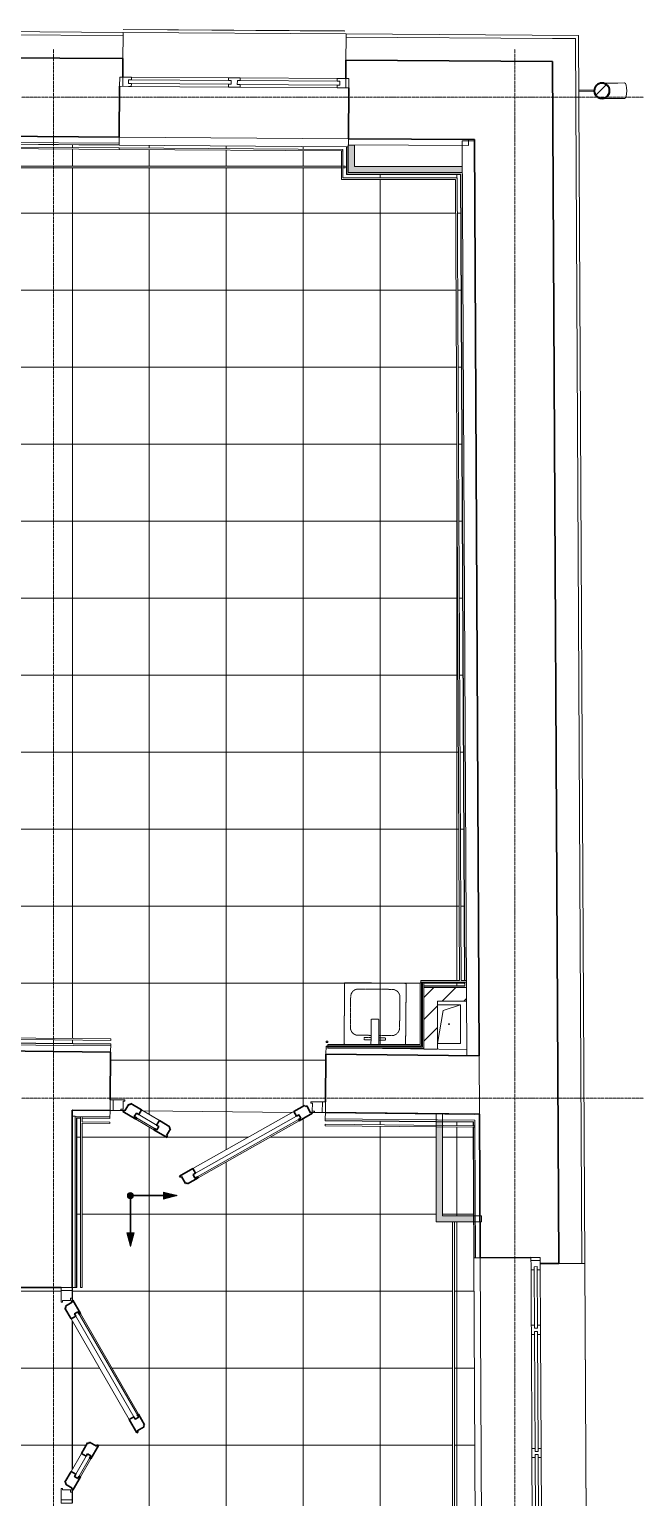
# Model space of a CAD drawing. Header units: millimetres. Extents: x -11798 to 72626, y -32713 to 44110.
# Drawn here: x -158 to 3784, y 33950 to 43485 of the extents above; entities that cross this region are included whole.
import ezdxf

# ---------------------------------------------------------------- set-up
doc = ezdxf.new("R2010")
doc.units = ezdxf.units.MM
doc.linetypes.add('200_ШТРИХ_ш1п0_6_', pattern=[1.6, 1, -0.6])
doc.linetypes.add('ADSK_Линия сетки', pattern=[25, 20, -2.5, 0, -2.5])
for name, color, linetype, lineweight in [('_ Окна', 7, 'Continuous', 9), ('Двери', 7, 'Continuous', 9), ('Обобщенные модели', 7, 'Continuous', 18), ('Окна', 7, 'Continuous', 9), ('Оси', 7, 'Continuous', 9), ('Перекрытие', 7, 'Continuous', 18), ('Перекрытие штриховка', 7, 'Continuous', 18), ('Сантехника', 7, 'Continuous', 18), ('Стены внутренние', 7, 'Continuous', 18), ('Стены наружные', 7, 'Continuous', 18), ('Стены несущие', 7, 'Continuous', 30), ('Стены отделка', 7, 'Continuous', 30), ('Стены штриховка', 7, 'Continuous', 9), ('Узлы', 7, 'Continuous', 18)]:
    doc.layers.add(name, color=color, linetype=linetype, lineweight=lineweight)
doc.layers.add('Линии', color=7, linetype='Continuous', lineweight=9, true_color=0x00a600)
pattern_1 = [(45, (0, 0), (-70.71068, 70.71068), [])]

# ---------------------------------------------------------------- blocks, each defined once
blk = doc.blocks.new('Дверь-Alumark_двупольная с глухим окном_S70 - 1400х2200 алюм ост Д30п-V5-План полов 3-го этажа')
at = {"layer": 'Двери'}
for p, q in [((268.3, 623.2), (-416.7, 227.7)), ((248.2, 622), (-405.6, 244.5)), ((-403.7, 205.2), (281.3, 600.7)), ((281.3, 600.7), (268.3, 623.2)), ((-370.6, 183.9), (283.2, 561.4)), ((505.6, 290.7), (518.6, 313.2)), ((653.7, 205.2), (505.6, 290.7)), ((518.6, 313.2), (666.7, 227.7)), ((655.6, 244.5), (538.7, 312)), ((-416.7, 227.7), (-403.7, 205.2)), ((503.7, 251.4), (620.6, 183.9)), ((666.7, 227.7), (653.7, 205.2)), ((-575, 190), (-575, 120)), ((-555, 190), (-575, 190)), ((-575, 120), (-555, 120)), ((-555, 120), (-555, 190)), ((-505, 190), (-555, 190)), ((-555, 190), (-555, 120)), ((-555, 120), (-480, 120)), ((-505, 181), (-505, 190)), ((-490, 181), (-505, 181)), ((-490, 129), (-490, 181)), ((-480, 129), (-490, 129)), ((-480, 120), (-480, 129)), ((740, 129), (730, 129)), ((730, 129), (730, 120)), ((730, 120), (805, 120)), ((755, 181), (740, 181)), ((740, 181), (740, 129)), ((755, 190), (755, 181)), ((805, 190), (755, 190)), ((825, 190), (805, 190)), ((805, 190), (805, 120)), ((805, 120), (805, 190)), ((805, 120), (825, 120)), ((825, 120), (825, 190))]:
    blk.add_line(p, q, dxfattribs=at)
at = {"layer": 'Двери', "lineweight": 30}
for p, q in [((317.5, 662), (248.2, 622)), ((252.7, 614.2), (248.2, 622)), ((268.3, 623.2), (252.7, 614.2)), ((265.7, 591.7), (281.3, 600.7)), ((283.2, 561.4), (265.7, 591.7)), ((281.3, 600.7), (268.3, 623.2)), ((283.2, 561.4), (369.8, 611.4)), ((322, 654.2), (317.5, 662)), ((330.7, 659.2), (322, 654.2)), ((356.7, 614.2), (330.7, 659.2)), ((365.3, 619.2), (356.7, 614.2)), ((369.8, 611.4), (365.3, 619.2)), ((456.2, 349.2), (430.2, 304.2)), ((430.2, 304.2), (438.9, 299.2)), ((438.9, 299.2), (434.4, 291.4)), ((434.4, 291.4), (503.7, 251.4)), ((452.1, 362), (447.6, 354.2)), ((447.6, 354.2), (456.2, 349.2)), ((538.7, 312), (452.1, 362)), ((505.6, 290.7), (518.6, 313.2)), ((521.2, 281.7), (505.6, 290.7)), ((518.6, 313.2), (534.2, 304.2)), ((534.2, 304.2), (538.7, 312)), ((-405.6, 244.5), (-492.2, 194.5)), ((-492.2, 194.5), (-487.7, 186.7)), ((-487.7, 186.7), (-479, 191.7)), ((-479, 191.7), (-453, 146.7)), ((-416.7, 227.7), (-401.1, 236.7)), ((-403.7, 205.2), (-416.7, 227.7)), ((-401.1, 236.7), (-405.6, 244.5)), ((-388.1, 214.2), (-403.7, 205.2)), ((-370.6, 183.9), (-388.1, 214.2)), ((503.7, 251.4), (521.2, 281.7)), ((620.6, 183.9), (638.1, 214.2)), ((638.1, 214.2), (653.7, 205.2)), ((651.1, 236.7), (655.6, 244.5)), ((666.7, 227.7), (651.1, 236.7)), ((653.7, 205.2), (666.7, 227.7)), ((742.2, 194.5), (655.6, 244.5)), ((703, 146.7), (729, 191.7)), ((729, 191.7), (737.7, 186.7)), ((737.7, 186.7), (742.2, 194.5)), ((-453, 146.7), (-444.4, 151.7)), ((-444.4, 151.7), (-439.9, 143.9)), ((-439.9, 143.9), (-370.6, 183.9)), ((620.6, 183.9), (689.9, 143.9)), ((689.9, 143.9), (694.4, 151.7)), ((694.4, 151.7), (703, 146.7))]:
    blk.add_line(p, q, dxfattribs=at)
blk = doc.blocks.new('Дверь-Alumark_двупольная с глухим окном_S70 - 1400х2200 алюм ост Д30п-6129806-План полов 3-го этажа')
at = {"layer": 'Двери'}
for p, q in [((268.3, 623.2), (-416.7, 227.7)), ((248.2, 622), (-405.6, 244.5)), ((-403.7, 205.2), (281.3, 600.7)), ((281.3, 600.7), (268.3, 623.2)), ((-370.6, 183.9), (283.2, 561.4)), ((505.6, 290.7), (518.6, 313.2)), ((653.7, 205.2), (505.6, 290.7)), ((518.6, 313.2), (666.7, 227.7)), ((655.6, 244.5), (538.7, 312)), ((-416.7, 227.7), (-403.7, 205.2)), ((503.7, 251.4), (620.6, 183.9)), ((666.7, 227.7), (653.7, 205.2)), ((-575, 190), (-575, 120)), ((-555, 190), (-575, 190)), ((-575, 120), (-555, 120)), ((-555, 120), (-555, 190)), ((-505, 190), (-555, 190)), ((-555, 190), (-555, 120)), ((-555, 120), (-480, 120)), ((-505, 181), (-505, 190)), ((-490, 181), (-505, 181)), ((-490, 129), (-490, 181)), ((-480, 129), (-490, 129)), ((-480, 120), (-480, 129)), ((740, 129), (730, 129)), ((730, 129), (730, 120)), ((730, 120), (805, 120)), ((755, 181), (740, 181)), ((740, 181), (740, 129)), ((755, 190), (755, 181)), ((805, 190), (755, 190)), ((825, 190), (805, 190)), ((805, 190), (805, 120)), ((805, 120), (805, 190)), ((805, 120), (825, 120)), ((825, 120), (825, 190))]:
    blk.add_line(p, q, dxfattribs=at)
at = {"layer": 'Двери', "lineweight": 30}
for p, q in [((317.5, 662), (248.2, 622)), ((252.7, 614.2), (248.2, 622)), ((268.3, 623.2), (252.7, 614.2)), ((265.7, 591.7), (281.3, 600.7)), ((283.2, 561.4), (265.7, 591.7)), ((281.3, 600.7), (268.3, 623.2)), ((283.2, 561.4), (369.8, 611.4)), ((322, 654.2), (317.5, 662)), ((330.7, 659.2), (322, 654.2)), ((356.7, 614.2), (330.7, 659.2)), ((365.3, 619.2), (356.7, 614.2)), ((369.8, 611.4), (365.3, 619.2)), ((456.2, 349.2), (430.2, 304.2)), ((430.2, 304.2), (438.9, 299.2)), ((438.9, 299.2), (434.4, 291.4)), ((434.4, 291.4), (503.7, 251.4)), ((452.1, 362), (447.6, 354.2)), ((447.6, 354.2), (456.2, 349.2)), ((538.7, 312), (452.1, 362)), ((505.6, 290.7), (518.6, 313.2)), ((521.2, 281.7), (505.6, 290.7)), ((518.6, 313.2), (534.2, 304.2)), ((534.2, 304.2), (538.7, 312)), ((-405.6, 244.5), (-492.2, 194.5)), ((-492.2, 194.5), (-487.7, 186.7)), ((-487.7, 186.7), (-479, 191.7)), ((-479, 191.7), (-453, 146.7)), ((-416.7, 227.7), (-401.1, 236.7)), ((-403.7, 205.2), (-416.7, 227.7)), ((-401.1, 236.7), (-405.6, 244.5)), ((-388.1, 214.2), (-403.7, 205.2)), ((-370.6, 183.9), (-388.1, 214.2)), ((503.7, 251.4), (521.2, 281.7)), ((620.6, 183.9), (638.1, 214.2)), ((638.1, 214.2), (653.7, 205.2)), ((651.1, 236.7), (655.6, 244.5)), ((666.7, 227.7), (651.1, 236.7)), ((653.7, 205.2), (666.7, 227.7)), ((742.2, 194.5), (655.6, 244.5)), ((703, 146.7), (729, 191.7)), ((729, 191.7), (737.7, 186.7)), ((737.7, 186.7), (742.2, 194.5)), ((-453, 146.7), (-444.4, 151.7)), ((-444.4, 151.7), (-439.9, 143.9)), ((-439.9, 143.9), (-370.6, 183.9)), ((620.6, 183.9), (689.9, 143.9)), ((689.9, 143.9), (694.4, 151.7)), ((694.4, 151.7), (703, 146.7))]:
    blk.add_line(p, q, dxfattribs=at)
blk = doc.blocks.new('Водосток - Тип 1 _карниз больше 490мм_-5145492-План полов 3-го этажа')
at = {"layer": 'Обобщенные модели', "lineweight": 9}
h = blk.add_hatch(dxfattribs=at)
h.set_pattern_fill('FP_12', color=256, style=0, pattern_type=2)
h.set_pattern_definition([(134.709, (43192.47, -3623.99), (-106.60335, -105.52595), [])])
h.paths.add_polyline_path([(173.7, 148.9), (173.7, 171.1), (164.1, 191.2), (146.7, 205), (125, 210), (103.3, 205), (85.9, 191.1), (76.3, 171.1), (76.3, 148.9), (86.9, 128), (103.3, 115), (125.7, 110.2), (146.7, 115), (164.1, 128.8)])
at = {"layer": 'Обобщенные модели'}
for p, q in [((75, 306.2), (75, 263.6)), ((175, 263.6), (175, 306.2)), ((120, 109.1), (120, 10)), ((130, 10), (130, 109.1))]:
    blk.add_line(p, q, dxfattribs=at)
at = {"layer": 'Обобщенные модели', "flags": 128}
for points in [[(75, 173), (75, 174.3), (75, 177), (75, 179.8), (75, 182.9), (75, 186.2), (75, 189.7), (75, 193.4), (75, 197.2), (75, 201.3), (75, 205.5), (75, 209.9), (75, 214.4), (75, 219.1), (75, 224), (75, 229), (75, 234.1), (75, 239.3), (75, 244.6), (75, 250.1), (75, 255.6), (75, 261.3), (75, 263.6)], [(175, 263.6), (175, 258), (175, 252.4), (175, 246.9), (175, 241.5), (175, 236.2), (175, 231.1), (175, 226), (175, 221.1), (175, 216.4), (175, 211.8), (175, 207.3), (175, 203), (175, 198.9), (175, 194.9), (175, 191.2), (175, 187.6), (175, 184.3), (175, 181.1), (175, 178.1), (175, 175.4), (175, 173)]]:
    blk.add_lwpolyline(points, dxfattribs=at)
at = {"layer": 'Обобщенные модели'}
for start, end in [(90, 270), (270, 90)]:
    blk.add_arc((125, 160), 52, start, end, dxfattribs=at)
at = {"layer": 'Обобщенные модели', "lineweight": 40}
for start, end in [(90, 270), (270, 90)]:
    blk.add_arc((125, 160), 50, start, end, dxfattribs=at)
at = {"layer": 'Обобщенные модели'}
for start_param, end_param in [(4.712389, 6.283185), (3.141593, 4.712389)]:
    blk.add_ellipse((125, 306.2), major_axis=(-50, 0), ratio=0.309017, start_param=start_param, end_param=end_param, dxfattribs=at)
blk = doc.blocks.new('GM_Отверстие прямоугольное _в плите_ - Отверстие-1400775-План полов 3-го этажа')
at = {"layer": 'Обобщенные модели'}
for p, q in [((-75, 125), (75, 125)), ((75, 125), (-75, 125)), ((-37.5, 87.5), (75, 125)), ((75, 125), (75, -125)), ((75, -125), (75, 125)), ((-75, -125), (-37.5, 87.5)), ((75, -125), (-75, -125)), ((-75, -125), (75, -125))]:
    blk.add_line(p, q, dxfattribs=at)
for start, end in [(360, 180), (180, 360), (60, 165), (300, 360), (195, 270)]:
    blk.add_arc((0, 0), 2.5, start, end, dxfattribs=at)
blk = doc.blocks.new('окно трехпол с фрамугой - 1700-2320_h_ _нов_-2116361-План полов 3-го этажа')
at = {"layer": '_ Окна', "lineweight": 18}
for p, q in [((-790, 135), (-870, 135)), ((-870, 135), (-870, 75)), ((-810, 95), (-810, 115)), ((-810, 115), (-790, 115)), ((-790, 115), (-790, 135)), ((-370, 135), (-430, 135)), ((-430, 135), (-430, 115)), ((-430, 115), (-410, 115)), ((-410, 115), (-410, 95)), ((-390, 95), (-390, 115)), ((-390, 115), (-370, 115)), ((-370, 115), (-370, 135)), ((430, 135), (370, 135)), ((370, 135), (370, 115)), ((370, 115), (390, 115)), ((390, 115), (390, 95)), ((410, 95), (410, 115)), ((410, 115), (430, 115)), ((430, 115), (430, 135)), ((790, 135), (790, 115)), ((870, 135), (790, 135)), ((790, 115), (810, 115)), ((810, 115), (810, 95)), ((870, 75), (870, 135)), ((-870, 75), (-810, 75)), ((-810, 95), (-790, 95)), ((-790, 75), (-810, 75)), ((-790, 95), (-790, 75)), ((-430, 95), (-430, 75)), ((-410, 95), (-430, 95)), ((-410, 75), (-430, 75)), ((-410, 75), (-390, 75)), ((-390, 95), (-370, 95)), ((-370, 75), (-390, 75)), ((-370, 95), (-370, 75)), ((370, 95), (370, 75)), ((390, 95), (370, 95)), ((390, 75), (370, 75)), ((390, 75), (410, 75)), ((410, 95), (430, 95)), ((430, 75), (410, 75)), ((430, 95), (430, 75)), ((790, 95), (790, 75)), ((810, 95), (790, 95)), ((810, 75), (790, 75)), ((810, 75), (870, 75))]:
    blk.add_line(p, q, dxfattribs=at)
at = {"layer": '_ Окна'}
for p, q in [((-850, 75), (-850, 135)), ((-790, 115), (-430, 115)), ((-370, 115), (370, 115)), ((430, 115), (790, 115)), ((850, 75), (850, 135)), ((-810, 95), (-410, 95)), ((-390, 95), (390, 95)), ((410, 95), (810, 95))]:
    blk.add_line(p, q, dxfattribs=at)
at = {"layer": 'Окна'}
for p, q in [((-790, 135), (-430, 135)), ((-370, 135), (370, 135)), ((430, 135), (790, 135)), ((-430, 75), (-790, 75)), ((370, 75), (-370, 75)), ((790, 75), (430, 75))]:
    blk.add_line(p, q, dxfattribs=at)
blk = doc.blocks.new('окна_rehau_двупольное_2_фрамуги - 1490х2400 и 2410 _нов_ ок8-V40-План полов 3-го этажа')
at = {"layer": '_ Окна', "lineweight": 18}
for p, q in [((-669, 135), (-745, 135)), ((-745, 135), (-745, 75)), ((-687, 93), (-687, 117)), ((-687, 117), (-669, 117)), ((-669, 117), (-669, 135)), ((38, 135), (-38, 135)), ((-38, 135), (-38, 117)), ((-38, 117), (-20, 117)), ((-20, 117), (-20, 93)), ((20, 93), (20, 117)), ((20, 117), (38, 117)), ((38, 117), (38, 135)), ((669, 135), (669, 117)), ((745, 135), (669, 135)), ((669, 117), (687, 117)), ((687, 117), (687, 93)), ((745, 75), (745, 135)), ((-745, 75), (-687, 75)), ((-687, 93), (-669, 93)), ((-669, 75), (-687, 75)), ((-669, 93), (-669, 75)), ((-38, 93), (-38, 75)), ((-20, 93), (-38, 93)), ((-20, 75), (-38, 75)), ((-20, 75), (20, 75)), ((20, 93), (38, 93)), ((38, 75), (20, 75)), ((38, 93), (38, 75)), ((669, 93), (669, 75)), ((687, 93), (669, 93)), ((687, 75), (669, 75)), ((687, 75), (745, 75))]:
    blk.add_line(p, q, dxfattribs=at)
at = {"layer": '_ Окна'}
for p, q in [((-725, 75), (-725, 135)), ((-669, 117), (-38, 117)), ((38, 117), (669, 117)), ((725, 75), (725, 135)), ((-687, 93), (-20, 93)), ((20, 93), (687, 93))]:
    blk.add_line(p, q, dxfattribs=at)
at = {"layer": 'Окна'}
for p, q in [((-669, 135), (-38, 135)), ((38, 135), (669, 135)), ((-38, 75), (-669, 75)), ((669, 75), (38, 75))]:
    blk.add_line(p, q, dxfattribs=at)
blk = doc.blocks.new('SND_2D_Раковина - 400х400-608087-План полов 3-го этажа')
at = {"layer": 'Сантехника', "linetype": '200_ШТРИХ_ш1п0_6_'}
for p, q in [((-200, 176.6), (-200, -220)), ((-200, -220), (-200, 176.6)), ((-110, 120), (-25, 120)), ((-70, 150), (-25, 150)), ((-70, 135), (-70, 150)), ((-25, 135), (-70, 135)), ((-25, 178.3), (-25, 15)), ((25, 15), (25, 178.8)), ((70, 150), (25, 150)), ((25, 135), (70, 135)), ((25, 120), (110, 120)), ((70, 135), (70, 150)), ((200, 180), (141.6, 180)), ((141.6, 180), (200, 180)), ((200, -220), (200, 180)), ((200, 180), (200, -220)), ((-160, -130), (-160, 70)), ((-25, 15), (25, 15)), ((160, 70), (160, -130)), ((110, -180), (-110, -180)), ((-200, -220), (200, -220)), ((200, -220), (-200, -220))]:
    blk.add_line(p, q, dxfattribs=at)
for centre, start, end in [((-110, 70), 90, 180), ((110, 70), 0, 90), ((-110, -130), 180, 270), ((110, -130), 270, 0)]:
    blk.add_arc(centre, 50, start, end, dxfattribs=at)

msp = doc.modelspace()

# ---------------------------------------------------------------- hatches: boundary and pattern name
at = {"layer": 'Перекрытие штриховка', "lineweight": 9, "true_color": 0x787878}
h = msp.add_hatch(dxfattribs=at)
h.set_pattern_fill('FP_43', color=8, style=0, pattern_type=2)
h.set_pattern_definition([(0, (122.2, 23790.47), (0, 500), []), (90, (122.2, 23790.47), (-500, 3e-14), [])])
h.paths.add_polyline_path([(2672.568, 37274.273), (2674.579, 37272.273), (2674.401, 37274.273)])
h.paths.add_polyline_path([(1696.92, 36450.753), (1696.92, 36459.752), (1682.01, 36459.902), (1682.01, 36511.904), (1672.529, 36511.999), (1672.618, 36520.998), (1767.614, 36520.052), (1771.221, 36882.034), (1782.652, 36881.92), (1782.981, 36893.285), (2382.765, 36893.285), (2382.765, 37293.285), (2407.765, 37293.285), (2408.513, 37274.273), (2672.568, 37274.273), (2672.401, 37297.273), (2387.765, 37297.273), (2387.765, 37307.273), (2639.4, 37307.273), (2612.903, 42510.38), (1870.708, 42510.38), (1870.708, 42585.628), (-2513.156, 42585.628), (-2513.156, 42510.38), (-4151.697, 42510.38), (-4151.697, 42585.628), (-6332.788, 42585.628), (-6332.788, 37579.64), (-4690.225, 37579.64), (-4690.225, 36979.419), (371.619, 36928.981), (370.772, 36918.989), (-4690.225, 36969.418), (-4690.225, 36946.417), (371.29, 36895.983), (367.683, 36534.001), (462.678, 36533.054), (462.589, 36524.055), (452.589, 36524.055), (452.071, 36472.157), (437.07, 36472.157), (437.072, 36463.307), (452.876, 36464.005), (454.314, 36466.425), (459.981, 36463.078), (464.491, 36464.005), (489.366, 36506.115), (497.976, 36501.029), (502.553, 36508.778), (581.975, 36461.862), (1551.927, 36452.197), (1632.268, 36497.521), (1636.69, 36489.682), (1645.952, 36493.616), (1670.95, 36451.012), (1675.227, 36451.719), (1679.659, 36454.219), (1681.528, 36450.906), (1684.081, 36450.881)])
h.paths.add_polyline_path([(2407.765, 36863.691), (2407.765, 36868.285), (1954.214, 36868.21), (2397.765, 36863.79)])
h.paths.add_polyline_path([(1782.881, 36904.919), (1771.45, 36905.033), (1771.549, 36915.032), (1782.981, 36914.918), (1782.882, 36905.033)])
h.paths.add_polyline_path([(-4723.225, 36946.746), (-4700.225, 36946.746), (-4700.225, 37569.64), (-6332.788, 37569.64), (-6332.788, 37546.64), (-4725.225, 37546.64), (-4724.901, 37544.64), (-4723.225, 37544.64), (-4723.225, 36951.227)])
h.paths.add_polyline_path([(-4723.225, 36944.746), (-4723.457, 36946.517), (-4725.225, 36944.766)])
h.paths.add_polyline_path([(2645.786, 42543.38), (2647.725, 42545.38), (2645.776, 42545.38)])
h.paths.add_polyline_path([(2649.4, 37307.273), (2672.401, 37307.273), (2645.776, 42543.38), (1905.708, 42543.38), (1905.708, 42545.38), (1903.708, 42545.38), (1903.708, 42723.314), (-2546.156, 42753.245), (-2546.156, 42597.628), (-2523.156, 42597.628), (-2523.156, 42735.09), (1880.708, 42705.468), (1880.708, 42597.628), (1895.837, 42597.628), (1895.837, 42585.628), (1880.708, 42585.628), (1880.708, 42520.38), (2622.903, 42520.38), (2647.776, 37626.813)])
h.paths.add_polyline_path([(-6365.788, 37546.64), (-6342.788, 37546.64), (-6342.788, 42585.628), (-6357.788, 42585.628), (-6357.788, 42597.628), (-6342.788, 42597.628), (-6342.788, 42753.161), (-6365.788, 42753.094), (-6365.788, 37569.64)])
h.paths.add_polyline_path([(-6367.788, 37544.64), (-6365.788, 37544.64), (-6365.788, 37546.64)])
h.paths.add_polyline_path([(-2548.156, 42520.38), (-2523.156, 42520.38), (-2523.156, 42585.628), (-2546.156, 42585.628), (-2546.156, 42545.38), (-2548.156, 42545.38), (-2548.156, 42543.38), (-4116.697, 42543.38), (-4116.697, 42545.38), (-4118.697, 42545.38), (-4118.697, 42585.628), (-4141.697, 42585.628), (-4141.697, 42520.38), (-2573.291, 42520.38)])
h.paths.add_polyline_path([(-66.43, 42597.628), (1870.708, 42597.628), (1870.708, 42695.535), (-2513.156, 42725.022), (-2513.156, 42597.628), (-1076.751, 42597.628)])
h.paths.add_polyline_path([(-6332.788, 42597.628), (-4151.697, 42597.628), (-4151.697, 42738.424), (-6332.788, 42753.094), (-6332.788, 42745.714)])
h.paths.add_polyline_path([(-4141.697, 42597.628), (-4118.697, 42597.628), (-4118.697, 42763.822), (-6365.788, 42778.937), (-6365.788, 42763.316), (-4141.697, 42748.356), (-4141.697, 42735.764)])
h.paths.add_polyline_path([(-2555.999, 42753.311), (-2556.985, 42755.318), (-2558.156, 42755.311), (-2556.999, 42753.318), (-2556.649, 42753.316)])
h.paths.add_polyline_path([(-6365.788, 42778.937), (-6367.788, 42780.95), (-6367.788, 42778.95)])
h = msp.add_hatch(dxfattribs=at)
h.set_pattern_fill('FP_44', color=8, style=0, pattern_type=2)
h.set_pattern_definition([(270, (1622.2, 20790.47), (500, 3e-14), []), (0, (1622.2, 20790.47), (0, 500), [])])
h.paths.add_polyline_path([(-1006.598, 28867.307), (-1005.204, 28867.913), (-1006.598, 28869.307)])
h.paths.add_polyline_path([(-6385.788, 28869.307), (-6362.788, 28869.307), (-6362.788, 28892.307), (-6385.788, 28892.307)])
h.paths.add_polyline_path([(-6387.788, 28867.307), (-6385.788, 28869.307), (-6387.788, 28869.307)])
h.paths.add_polyline_path([(-6233.951, 28869.307), (-1039.598, 28869.307), (-1039.598, 28892.307), (-6233.951, 28892.307), (-6233.951, 28882.201), (-6245.951, 28882.201), (-6245.951, 28892.307), (-6352.788, 28892.307), (-6352.788, 28869.307), (-6245.951, 28869.307)])
h.paths.add_polyline_path([(-1029.598, 28869.307), (-1006.598, 28869.307), (-1006.598, 31482.297), (-994.598, 31482.297), (-994.598, 31469.797), (-955, 31469.797), (-955, 31494.797), (-305, 31494.797), (-305, 33915), (-295, 33914.137), (-295, 31894.797), (-292, 31894.797), (-292, 33915), (50, 33915), (50, 34010), (59, 34010), (59, 34000), (111, 34000), (111, 33985), (120, 33985), (120, 34000.392), (116.706, 34002.294), (120, 34008), (120, 34011.939), (76.672, 34036.954), (81.672, 34045.615), (73.878, 34050.115), (120, 34130), (120, 35100), (73.878, 35179.885), (81.672, 35184.385), (76.672, 35193.046), (120, 35219.046), (120, 35222), (116.706, 35227.706), (120, 35229.608), (120, 35245), (111, 35245), (111, 35230), (59, 35230), (59, 35220), (50, 35220), (50, 35315), (-292, 35315), (-292, 36418.568), (-6352.788, 36478.959), (-6352.681, 36455.958), (-295, 36395.597), (-295, 35315), (-305, 35315), (-305, 36385.696), (-6352.788, 36445.958), (-6352.788, 33798.253), (-6245.951, 33798.253), (-6245.951, 36443.493), (-6233.951, 36443.493), (-6233.951, 33798.253), (-6181.576, 33798.253), (-6181.576, 31428.253), (-6352.788, 31428.253), (-6352.788, 28902.307), (-6245.951, 28902.307), (-6245.951, 31392.806), (-6233.951, 31392.806), (-6233.951, 28902.307), (-1039.598, 28902.307), (-1039.598, 31510.797), (-1029.598, 31510.797), (-1029.598, 28871.782)])
h.paths.add_polyline_path([(-6385.788, 28902.307), (-6362.788, 28902.307), (-6362.788, 31438.253), (-6191.576, 31438.253), (-6191.576, 33788.253), (-6362.788, 33788.253), (-6362.788, 36479.059), (-6385.788, 36479.059), (-6385.788, 33780.253), (-6201.576, 33780.253), (-6201.576, 33778.253), (-6199.576, 33778.253), (-6199.576, 31448.253), (-6201.576, 31448.253), (-6201.587, 31446.253), (-6385.788, 31446.253), (-6385.788, 29087.584)])
h.paths.add_polyline_path([(-290, 36418.548), (-290.101, 36420.449), (-292, 36418.568)])
h.paths.add_polyline_path([(-6385.788, 36479.288), (-6387.788, 36481.059), (-6387.788, 36479.308)])
h = msp.add_hatch(dxfattribs=at)
h.set_pattern_fill('FP_16', color=8, style=0, pattern_type=2)
h.set_pattern_definition([(270, (10622.2, 22790.47), (500, 3e-14), []), (0, (10622.2, 22790.47), (0, 500), [])])
h.paths.add_polyline_path([(2656.288, 18658.136), (2658.288, 18658.136), (2658.275, 18660.136), (2656.308, 18658.155)])
h.paths.add_polyline_path([(152, 20572.136), (150, 20570.136), (152, 20570.136)])
h.paths.add_polyline_path([(152, 12403.783), (175, 12403.783), (175, 17577), (185, 17577), (185, 12403.783), (2663.958, 12403.783), (2623.372, 18645.136), (2314.747, 18645.136), (2314.747, 19965.136), (2324.747, 19965.136), (2324.747, 18655.136), (2656.308, 18655.136), (2656.288, 18658.136), (2329.747, 18658.136), (2329.747, 18660.136), (2327.747, 18660.136), (2327.747, 19998.136), (2329.747, 19998.136), (2329.747, 20000.136), (2327.747, 20000.136), (2327.747, 20010.136), (2339.747, 20010.136), (2339.747, 20572.136), (2807.464, 20572.136), (2807.347, 20595.136), (2339.747, 20595.136), (2339.747, 20605.136), (2807.296, 20605.136), (2792.895, 23426.386), (2605.402, 23426.386), (2605.402, 20612.525), (2593.402, 20612.525), (2593.402, 23426.386), (2552.63, 23426.386), (2552.63, 23428.386), (2550.63, 23428.386), (2550.63, 25728.326), (2552.63, 25728.326), (2552.63, 25730.326), (2781.246, 25730.326), (2752.141, 31456.299), (2605.402, 31456.299), (2605.402, 25799.699), (2593.402, 25799.699), (2593.402, 31456.299), (2552.63, 31456.299), (2552.63, 31458.299), (2550.63, 31458.299), (2550.63, 33776.758), (2552.63, 33776.758), (2552.63, 33778.758), (2740.336, 33778.758), (2729.239, 35740.947), (2605.402, 35740.947), (2605.402, 33851.02), (2593.402, 33851.02), (2593.402, 35740.947), (2487.87, 35740.947), (2487.87, 36357.867), (1766.074, 36365.483), (1766.916, 36375.052), (2487.87, 36367.868), (2487.87, 36390.869), (1766.398, 36398.058), (1766.518, 36450.059), (1682.008, 36450.055), (1684.081, 36446.38), (869.73, 35986.972), (865.308, 35994.81), (856.045, 35990.877), (831.048, 36035.187), (822.338, 36030.274), (817.916, 36038.112), (1551.927, 36452.197), (581.975, 36461.862), (756.548, 36358.74), (751.971, 36350.991), (760.581, 36345.905), (734.134, 36301.132), (742.744, 36296.046), (738.166, 36288.297), (449.731, 36458.68), (452.374, 36463.154), (366.978, 36463.255), (366.238, 36412.009), (185, 36413.815), (185, 36390.814), (366.238, 36389.008), (366.139, 36379.009), (185, 36380.814), (185, 35315), (175, 35315), (175, 36413.915), (152, 36413.815), (152, 35315), (120, 35315), (120, 35229.608), (124.5, 35232.206), (592, 34422.472), (584.206, 34417.972), (589.206, 34409.312), (544.172, 34383.312), (549.172, 34374.652), (541.378, 34370.152), (120, 35100), (120, 34130), (221.378, 34305.592), (229.172, 34301.092), (234.172, 34309.752), (279.206, 34283.752), (284.206, 34292.413), (292, 34287.913), (124.5, 33997.794), (120, 34000.392), (120, 33915), (152, 33915), (152, 27817), (120, 27817), (120, 27731.608), (124.5, 27734.206), (592, 26924.472), (584.206, 26919.972), (589.206, 26911.312), (544.172, 26885.312), (549.172, 26876.652), (541.378, 26872.152), (120, 27602), (120, 26632), (221.378, 26807.592), (229.172, 26803.092), (234.172, 26811.752), (279.206, 26785.752), (284.206, 26794.413), (292, 26789.913), (124.5, 26499.794), (120, 26502.392), (120, 26417), (152, 26417), (152, 20572.136), (175, 20572.136), (175, 26417), (185, 26417), (185, 20605.136), (339.747, 20605.136), (339.747, 20595.136), (185, 20595.136), (185, 20572.136), (339.747, 20572.136), (339.747, 20010.136), (352.542, 20010), (352.542, 19998.136), (152, 19998.136), (152, 19975.136), (352.542, 19975.136), (352.542, 19965.136), (185, 19965.136), (185, 18977), (175, 18977), (175, 19965.136), (152, 19965.136), (152, 18977), (140, 18977), (140, 18867.359), (592, 18084.472), (584.206, 18079.972), (589.206, 18071.312), (544.172, 18045.312), (549.172, 18036.652), (541.378, 18032.152), (140, 18727.359), (140, 17826.641), (221.378, 17967.592), (229.172, 17963.092), (234.172, 17971.752), (279.206, 17945.752), (284.206, 17954.413), (292, 17949.913), (140, 17686.641), (140, 17577), (152, 17577), (152, 12437.967)])
h.paths.add_polyline_path([(2696.959, 12403.783), (2656.308, 18645.136), (2633.375, 18644.801), (2675.001, 12403.783), (2679.367, 12403.783)])
h.paths.add_polyline_path([(152, 19998.136), (152, 20000.136), (150, 20000.136)])
h.paths.add_polyline_path([(2642.333, 23438.386), (2643.06, 23438.386), (2643.06, 25718.326), (2562.63, 25718.326), (2562.63, 23438.386), (2605.402, 23438.386)])
h.paths.add_polyline_path([(120, 26510), (121.706, 26512.954), (120, 26512.954)])
h.paths.add_polyline_path([(120, 27720.061), (121.706, 27721.046), (120, 27724), (120, 27721.046)])
h.paths.add_polyline_path([(185, 27817), (175, 27817), (175, 33915), (185, 33915), (185, 28717.307)])
h.paths.add_polyline_path([(120, 34008), (121.706, 34010.954), (120, 34010.954)])
h.paths.add_polyline_path([(120, 35218.061), (121.706, 35219.046), (120, 35222), (120, 35219.046)])
h.paths.add_polyline_path([(2730.159, 35780.947), (2727.071, 36355.484), (2527.87, 36357.469), (2527.87, 35780.947), (2729.239, 35780.947)])
h.paths.add_polyline_path([(2727.188, 36365.483), (2727.071, 36388.485), (2527.87, 36390.466), (2527.87, 36367.469), (2727.071, 36365.484)])
h.paths.add_polyline_path([(2729.072, 36388.466), (2728.961, 36390.366), (2727.239, 36388.485), (2729.061, 36388.466)])
h.paths.add_polyline_path([(152, 36414.144), (152, 36416.144), (150.247, 36415.915)])
h.paths.add_polyline_path([(123.619, 36426.427), (123.619, 36466.429), (120, 36466.425), (120, 36426.464)])
h.paths.add_polyline_path([(1670.95, 36449.306), (1673.921, 36450.982), (1670.527, 36450.055)])
h.paths.add_polyline_path([(462.918, 36461.343), (462.918, 36463.049), (459.981, 36463.078)])
at = {"layer": 'Стены внутренние'}
for points in [[(1917.985, 42595.38), (1955.708, 42595.38), (1955.708, 42732.98), (1915.708, 42732.98), (1915.708, 42595.38), (1917.254, 42595.38)], [(2657.305, 42555.38), (2656.682, 42595.38), (1915.708, 42595.38), (1915.708, 42555.38), (2656.682, 42555.38)], [(2487.87, 35780.947), (2527.87, 35780.947), (2527.87, 36402.471), (2487.87, 36402.87), (2487.87, 36400.367)], [(2562.63, 35740.947), (2742.363, 35740.947), (2742.16, 35780.947), (2487.87, 35780.947), (2487.87, 35740.947), (2527.87, 35740.947)]]:
    msp.add_hatch(color=256, dxfattribs=at).paths.add_polyline_path(points)
at = {"layer": 'Стены внутренние', "lineweight": 9, "true_color": 0x005b00}
h = msp.add_hatch(dxfattribs=at)
h.set_pattern_fill('FP_4', color=98, style=0, pattern_type=2)
h.set_pattern_definition(pattern_1)
h.paths.add_polyline_path([(2656.682, 37174.273), (2685.077, 37174.273), (2684.63, 37262.273), (2407.765, 37262.273), (2407.765, 37174.273), (2645.765, 37174.273)])
h = msp.add_hatch(dxfattribs=at)
h.set_pattern_fill('FP_4', color=98, style=0, pattern_type=2)
h.set_pattern_definition(pattern_1)
h.paths.add_polyline_path([(2495.765, 36862.814), (2495.765, 37174.273), (2407.765, 37174.273), (2407.765, 36863.691), (2487.87, 36862.892)])
at = {"layer": 'Узлы', "true_color": 0xff0000}
for points in [[(499.701, 35891.605), (504.877, 35892.286), (509.701, 35894.284), (513.843, 35897.463), (517.021, 35901.605), (519.019, 35906.428), (519.701, 35911.605), (519.019, 35916.781), (517.021, 35921.605), (513.843, 35925.747), (509.701, 35928.925), (504.877, 35930.923), (499.701, 35931.605), (494.524, 35930.923), (489.701, 35928.925), (485.559, 35925.747), (482.38, 35921.605), (480.382, 35916.781), (479.701, 35911.605), (480.382, 35906.428), (482.38, 35901.605), (485.559, 35897.463), (489.701, 35894.284), (494.524, 35892.286)], [(714.352, 35887.98), (802.522, 35911.605), (714.352, 35933.588), (714.352, 35891.605)], [(500.94, 35581.39), (522.923, 35669.56), (477.315, 35669.56)]]:
    msp.add_hatch(color=1, dxfattribs=at).paths.add_polyline_path(points)

# ---------------------------------------------------------------- linework, layer by layer
at = {"layer": 'Линии', "color": 1, "lineweight": 30, "true_color": 0xff0000}
for q in [(799.701, 35911.605), (499.701, 35611.605)]:
    msp.add_line((499.701, 35911.605), q, dxfattribs=at)
at = {"layer": 'Линии', "color": 1, "lineweight": 18, "true_color": 0xff0000}
for p, q in [((802.522, 35911.605), (714.352, 35933.588)), ((714.352, 35933.588), (714.352, 35887.98)), ((714.352, 35887.98), (802.522, 35911.605)), ((477.315, 35669.56), (500.94, 35581.39)), ((522.923, 35669.56), (477.315, 35669.56)), ((500.94, 35581.39), (522.923, 35669.56))]:
    msp.add_line(p, q, dxfattribs=at)
for start, end in [(0, 180), (180, 0)]:
    msp.add_arc((499.701, 35911.605), 20, start, end, dxfattribs=at)
at = {"layer": 'Оси', "linetype": 'ADSK_Линия сетки'}
for p, q in [((-0.435, -5665.072), (-0.435, 43356.344)), ((2999.565, -5665.072), (2999.565, 43356.344)), ((-10997.814, 43045), (56004.853, 43045)), ((-10997.814, 36545), (56004.853, 36545))]:
    msp.add_line(p, q, dxfattribs=at)
at = {"layer": 'Перекрытие'}
for p, q in [((452.374, 36463.154), (436.982, 36463.307)), ((436.982, 36463.307), (452.374, 36463.154)), ((463.92, 36463.039), (459.981, 36463.078)), ((459.981, 36463.078), (463.92, 36463.039)), ((1551.927, 36452.197), (581.975, 36461.862)), ((581.975, 36461.862), (1551.927, 36452.197)), ((1673.921, 36450.982), (1669.982, 36451.021)), ((1669.982, 36451.021), (1673.921, 36450.982)), ((1696.92, 36450.753), (1681.528, 36450.906)), ((1681.528, 36450.906), (1696.92, 36450.753)), ((120, 35245), (120, 35229.608)), ((120, 35222), (120, 35218.061)), ((120, 35100), (120, 34130)), ((120, 34011.939), (120, 34008)), ((120, 34000.392), (120, 33985))]:
    msp.add_line(p, q, dxfattribs=at)
at = {"layer": 'Стены внутренние'}
for p, q in [((1917.255, 42775.309), (427.288, 42785.316)), ((427.288, 42785.246), (1917.254, 42775.224)), ((1916.985, 42735.225), (1915.708, 42735.234)), ((1870.708, 42695.535), (426.751, 42705.248)), ((426.818, 42715.247), (1880.708, 42705.468)), ((1880.708, 42695.468), (1880.708, 42705.468)), ((-2513.156, 42597.628), (1870.708, 42597.628)), ((1870.708, 42585.628), (-2513.156, 42585.628)), ((1880.708, 42597.628), (1895.837, 42597.628)), ((1895.837, 42585.628), (1880.708, 42585.628)), ((1895.837, 42597.628), (1895.837, 42585.628)), ((2593.402, 33851.02), (2593.402, 35740.947)), ((2605.402, 35740.947), (2605.402, 33851.02)), ((2782.391, 33768.089), (2773.547, 35508.067)), ((2773.547, 35508.067), (2782.391, 33768.089))]:
    msp.add_line(p, q, dxfattribs=at)
at = {"layer": 'Стены наружные'}
for p, q in [((451.989, 43485.165), (451.982, 43484.165)), ((1892.07, 43474.494), (451.982, 43484.165)), ((451.989, 43485.165), (1892.077, 43475.494)), ((451.855, 43465.166), (1901.822, 43455.428)), ((1892.077, 43475.494), (1892.07, 43474.494)), ((1903.708, 42723.314), (426.939, 42733.247)), ((1915.708, 42732.98), (1915.708, 42735.234)), ((2740.336, 33778.758), (2731.548, 35507.853)), ((3453.742, 35471.524), (3462.23, 33801.545)), ((3453.747, 35470.524), (3454.747, 35470.529)), ((3454.747, 35470.529), (3463.216, 33804.263))]:
    msp.add_line(p, q, dxfattribs=at)
at = {"layer": 'Стены несущие'}
for p, q in [((-1082.257, 43305.465), (450.713, 43295.17)), ((449.907, 43175.173), (450.713, 43295.17)), ((1900.68, 43285.432), (1899.874, 43165.435)), ((1900.68, 43285.432), (3244.068, 43276.41)), ((3244.068, 43276.41), (3283.744, 35470.66)), ((427.288, 42785.316), (429.504, 43115.308)), ((1919.471, 43105.302), (1917.255, 42775.309)), ((-1065.683, 42795.343), (427.288, 42785.316)), ((1917.255, 42775.309), (2736.636, 42769.806)), ((2736.636, 42769.806), (2766.878, 36820.11)), ((-6417.788, 36911.628), (370.772, 36843.986)), ((367.683, 36534.001), (370.772, 36843.986)), ((1770.702, 36830.036), (1767.614, 36520.052)), ((1770.702, 36830.036), (2766.878, 36820.11)), ((120, 36466.466), (366.986, 36464.005)), ((120, 36466.466), (120, 35315)), ((366.986, 36464.005), (124.018, 36466.425)), ((1766.916, 36450.055), (2768.81, 36440.072)), ((2738.808, 36440.371), (1766.916, 36450.055)), ((2768.81, 36440.072), (2773.547, 35508.067)), ((2773.547, 35508.067), (3103.543, 35509.744)), ((3163.745, 35470.05), (3283.744, 35470.66)), ((-260, 35315), (50, 35315))]:
    msp.add_line(p, q, dxfattribs=at)
at = {"layer": 'Стены отделка', "lineweight": 9}
for p, q in [((451.855, 43465.166), (-1081.115, 43475.462)), ((450.713, 43295.17), (451.72, 43445.167)), ((451.72, 43445.167), (451.855, 43465.166)), ((1901.688, 43435.429), (1900.68, 43285.432)), ((1901.822, 43455.428), (1901.688, 43435.429)), ((3413.212, 43445.278), (1901.822, 43455.428)), ((3243.305, 43426.418), (3393.313, 43425.411)), ((3453.742, 35471.524), (3413.212, 43445.278)), ((426.818, 42715.247), (-1066.153, 42725.29)), ((-1066.032, 42743.289), (426.939, 42733.247)), ((427.288, 42785.246), (-1065.683, 42795.288)), ((426.939, 42733.247), (427.288, 42785.246)), ((1915.708, 42723.233), (1903.708, 42723.314)), ((1903.708, 42723.314), (1903.708, 42545.38)), ((1955.708, 42732.98), (1915.708, 42732.98)), ((1915.708, 42555.38), (1915.708, 42732.98)), ((1917.254, 42775.224), (1916.985, 42735.225)), ((1916.985, 42735.225), (2696.839, 42729.98)), ((2697.108, 42769.979), (1917.254, 42775.224)), ((1955.708, 42595.38), (1955.708, 42732.98)), ((2736.681, 42761.09), (2656.682, 42760.683)), ((2656.682, 42760.683), (2686.879, 36819.704)), ((2696.839, 42729.98), (2697.108, 42769.979)), ((-1066.22, 42715.29), (426.751, 42705.248)), ((426.751, 42705.248), (426.818, 42715.247)), ((1880.708, 42695.468), (1870.708, 42695.535)), ((1870.708, 42695.535), (1870.708, 42510.38)), ((1880.708, 42520.38), (1880.708, 42695.468)), ((1905.708, 42543.38), (2645.786, 42543.38)), ((2657.726, 42555.38), (1915.708, 42555.38)), ((2657.305, 42595.38), (1955.708, 42595.38)), ((2645.786, 42543.38), (2672.401, 37307.273)), ((2657.305, 42555.38), (2657.305, 42595.38)), ((1870.708, 42510.38), (2612.954, 42510.38)), ((2622.903, 42520.38), (1880.708, 42520.38)), ((2612.954, 42510.38), (2639.4, 37307.273)), ((2649.4, 37307.273), (2622.903, 42520.38)), ((2382.765, 37293.285), (2382.765, 36893.285)), ((2407.765, 37293.285), (2382.765, 37293.285)), ((2639.4, 37307.273), (2387.765, 37307.273)), ((2387.765, 37307.273), (2387.765, 37297.273)), ((2387.765, 37297.273), (2672.451, 37297.273)), ((2407.765, 36862.273), (2407.765, 37293.285)), ((2672.401, 37307.273), (2649.4, 37307.273)), ((2672.451, 37297.273), (2672.568, 37274.273)), ((2672.568, 37274.273), (2407.765, 37274.273)), ((2407.765, 37262.273), (2685.345, 37262.273)), ((2685.345, 37174.273), (2685.345, 37262.273)), ((2495.765, 36862.273), (2495.765, 37174.273)), ((2495.765, 37174.273), (2685.345, 37174.273)), ((371.619, 36928.981), (-4690.225, 36979.419)), ((-4690.225, 36969.418), (371.519, 36918.982)), ((371.29, 36895.983), (-4690.225, 36946.417)), ((371.519, 36918.982), (371.619, 36928.981)), ((1771.549, 36915.032), (1771.45, 36905.033)), ((1771.45, 36905.033), (1782.881, 36904.919)), ((1782.981, 36914.918), (1771.549, 36915.032)), ((1782.881, 36904.919), (1782.981, 36914.918)), ((370.772, 36843.986), (371.29, 36895.983)), ((1771.221, 36882.034), (1770.702, 36830.036)), ((1771.101, 36870.034), (2687.383, 36860.904)), ((1782.652, 36881.92), (1771.221, 36882.034)), ((1782.533, 36869.921), (1782.652, 36881.92)), ((2382.765, 36893.285), (1782.765, 36893.285)), ((1782.765, 36893.285), (1782.765, 36868.285)), ((1782.765, 36868.285), (2407.765, 36868.285)), ((2407.765, 36862.273), (2495.765, 36862.273)), ((2686.879, 36819.704), (2766.878, 36820.11)), ((2686.985, 36820.906), (2687.383, 36860.904)), ((140, 36426.464), (120, 36426.464)), ((124.018, 36466.425), (123.619, 36426.427)), ((123.619, 36426.427), (150, 36426.165)), ((140, 36426.264), (140, 36426.464)), ((366.468, 36412.007), (366.986, 36464.005)), ((1766.916, 36450.055), (1766.518, 36410.057)), ((2487.87, 36442.872), (2487.87, 35740.947)), ((2527.87, 35780.947), (2527.87, 36442.473)), ((2768.806, 36440.825), (2738.806, 36440.672)), ((2738.806, 36440.672), (2738.808, 36440.371)), ((2773.547, 35508.067), (2768.806, 36440.825)), ((152, 35315), (152, 36414.144)), ((152, 36414.144), (175, 36413.915)), ((175, 36413.915), (175, 35315)), ((185, 36413.815), (366.468, 36412.007)), ((185, 36390.814), (185, 36413.815)), ((366.238, 36389.008), (185, 36390.814)), ((185, 35315), (185, 36380.814)), ((185, 36380.814), (366.139, 36379.009)), ((366.139, 36379.009), (366.238, 36389.008)), ((1766.169, 36375.059), (1766.069, 36365.059)), ((1766.069, 36365.059), (2727.239, 36355.482)), ((2727.188, 36365.483), (1766.169, 36375.059)), ((1766.518, 36410.057), (1766.398, 36398.058)), ((1766.398, 36398.058), (2727.071, 36388.485)), ((2727.071, 36388.485), (2727.188, 36365.483)), ((2727.239, 36355.482), (2731.548, 35507.853)), ((2739.24, 36355.363), (2739.011, 36400.367)), ((2781.463, 35780.947), (2527.87, 35780.947)), ((2781.463, 35740.947), (2781.463, 35780.947)), ((2487.87, 35740.947), (2781.463, 35740.947)), ((2731.548, 35507.853), (2773.547, 35508.067)), ((3283.744, 35470.66), (3453.742, 35471.524)), ((120, 35315), (152, 35315)), ((140, 35340), (140, 35315)), ((175, 35315), (185, 35315))]:
    msp.add_line(p, q, dxfattribs=at)
at = {"layer": 'Стены штриховка'}
for p, q in [((451.72, 43445.167), (-1081.25, 43455.462)), ((3243.305, 43426.418), (1901.688, 43435.429)), ((3393.313, 43425.411), (3433.742, 35471.422)), ((-1066.019, 42745.289), (426.952, 42735.247)), ((-1065.952, 42755.289), (427.019, 42745.247)), ((1905.708, 42723.301), (1905.708, 42543.38)), ((2647.776, 42545.38), (1903.708, 42545.38)), ((1903.708, 42545.38), (1903.708, 42543.38)), ((1903.708, 42543.38), (1905.708, 42543.38)), ((2647.776, 42545.38), (2674.401, 37307.273)), ((2391.765, 36884.285), (2391.765, 37293.285)), ((2397.765, 36878.285), (2397.765, 37293.285)), ((2672.401, 37307.273), (2684.401, 37307.273)), ((2672.451, 37297.273), (2684.452, 37297.273)), ((2674.452, 37297.273), (2674.579, 37272.273)), ((2674.579, 37272.273), (2407.765, 37272.273)), ((-4725.225, 36934.765), (371.17, 36883.984)), ((371.27, 36893.983), (-4690.225, 36944.417)), ((1782.632, 36879.92), (1771.201, 36880.034)), ((1782.765, 36884.285), (2391.765, 36884.285)), ((1782.765, 36878.285), (2397.765, 36878.285)), ((2768.81, 36440.072), (2766.878, 36820.11)), ((140, 36426.264), (140, 35340)), ((366.587, 36424.006), (150, 36426.165)), ((175, 36413.915), (175, 36425.916)), ((185, 36413.815), (185, 36425.816)), ((150, 35315), (150, 36416.164)), ((150, 36416.164), (175, 36415.915)), ((185, 36415.815), (366.488, 36414.007)), ((1766.418, 36400.058), (2729.061, 36390.466)), ((1766.518, 36410.057), (1766.518, 36410.057)), ((2739.011, 36400.367), (1766.518, 36410.057)), ((2727.188, 36365.483), (2739.189, 36365.364)), ((2727.239, 36355.482), (2739.24, 36355.363)), ((2729.061, 36390.466), (2729.188, 36365.463)), ((2729.239, 36355.462), (2733.548, 35507.863)), ((2743.547, 35507.914), (2739.24, 36355.363))]:
    msp.add_line(p, q, dxfattribs=at)

# ---------------------------------------------------------------- block references
at = {"layer": 'Двери'}
for name, p, rotation in [('Дверь-Alumark_двупольная с глухим окном_S70 - 1400х2200 алюм ост Д30п-V5-План полов 3-го этажа', (1193.838, 36645.775), 179.4291108263012), ('Дверь-Alumark_двупольная с глухим окном_S70 - 1400х2200 алюм ост Д30п-6129806-План полов 3-го этажа', (-70, 34740), 269.9999999999999)]:
    msp.add_blockref(name, p, dxfattribs=dict(at, rotation=rotation))
at = {"layer": 'Обобщенные модели', "rotation": 270.2912255442424}
msp.add_blockref('Водосток - Тип 1 _карниз больше 490мм_-5145492-План полов 3-го этажа', (3404.406, 43210.329), dxfattribs=at)
at = {"layer": 'Обобщенные модели'}
msp.add_blockref('GM_Отверстие прямоугольное _в плите_ - Отверстие-1400775-План полов 3-го этажа', (2570.765, 37025.033), dxfattribs=at)
at = {"layer": 'Окна'}
for name, p, rotation in [('окна_rehau_двупольное_2_фрамуги - 1490х2400 и 2410 _нов_ ок8-V40-План полов 3-го этажа', (1173.984, 43035.307), 359.6152078770644), ('окно трехпол с фрамугой - 1700-2320_h_ _нов_-2116361-План полов 3-го этажа', (3032.966, 34639.374), 270.2912255442426)]:
    msp.add_blockref(name, p, dxfattribs=dict(at, rotation=rotation))
at = {"layer": 'Сантехника', "linetype": '200_ШТРИХ_ш1п0_6_', "rotation": 179.4291108263018}
msp.add_blockref('SND_2D_Раковина - 400х400-608087-План полов 3-го этажа', (2090.148, 37071.866), dxfattribs=at)

doc.saveas('drawing.dxf')
